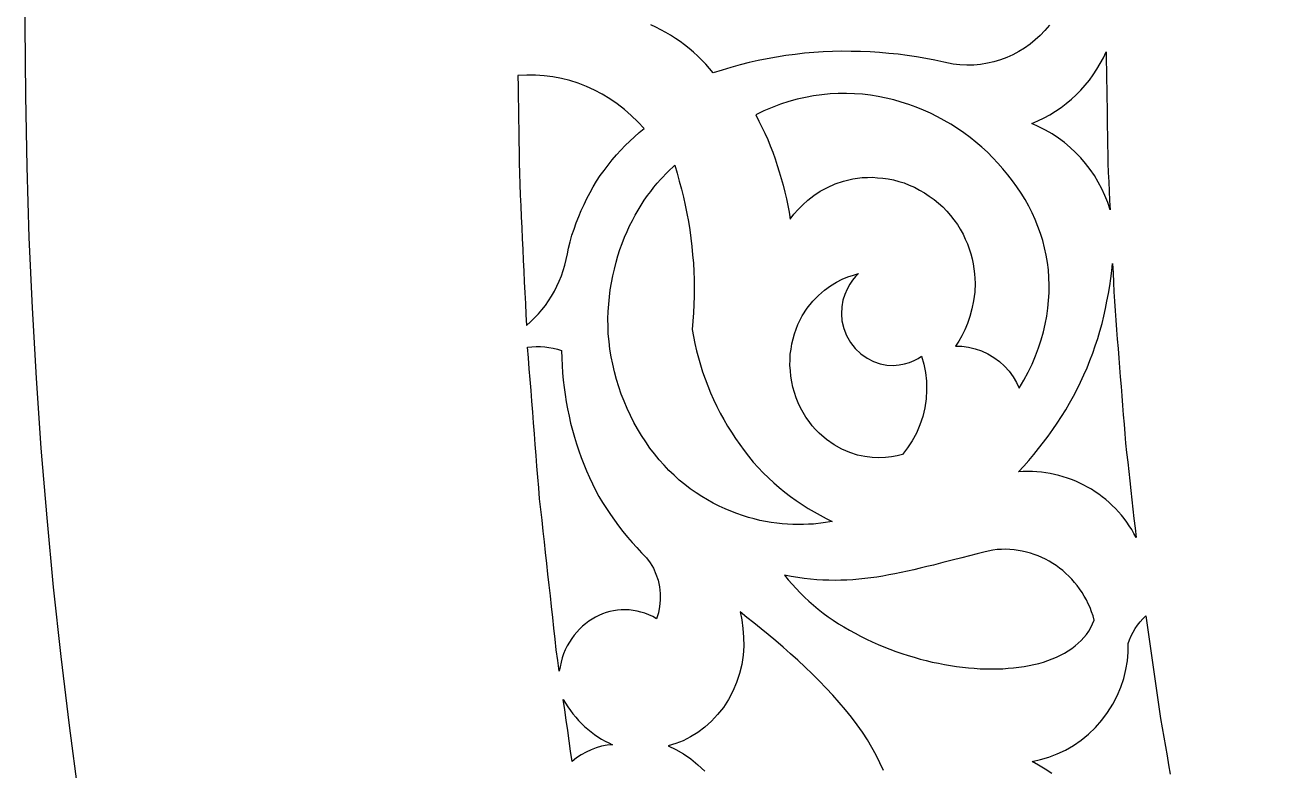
# Model space of a CAD drawing. Extents: x -1903 to -234, y -575 to 545.
# Drawn here: x -1902.9 to -1776.1, y -90.7 to -14.8 of the extents above; entities that cross this region are included whole.
import ezdxf

# ---------------------------------------------------------------- set-up
doc = ezdxf.new("R2010")
doc.units = 0
doc.layers.add('LAYER_1', color=18, linetype='CONTINUOUS')

msp = doc.modelspace()

# ---------------------------------------------------------------- linework, layer by layer
at = {"layer": 'LAYER_1'}
msp.add_lwpolyline([(-1342.912552403855, 545.219890420859, 0.4142135623730951), (-1902.912552403855, -14.78010957914103, 0.4142135623730951), (-1342.912552403855, -574.780109579141, 0.4142135623730951), (-782.912552403855, -14.78010957914103, 0.4142135623730951)], format="xyb", close=True, dxfattribs=at)
for points in [[(-1798.650634765625, -14.82161521911621), (-1799.09716796875, -15.35196304321289), (-1799.575073242188, -15.84949970245361), (-1800.082397460938, -16.3133544921875), (-1800.6171875, -16.74246025085449), (-1801.177368164062, -17.13581085205078), (-1801.761108398438, -17.49229049682617), (-1802.366333007812, -17.81084632873535), (-1802.991088867188, -18.09040451049805), (-1803.633422851562, -18.32978439331055), (-1804.291381835938, -18.52787208557129), (-1804.962890625, -18.68353843688965), (-1805.646118164062, -18.79563522338867), (-1806.3388671875, -18.86283111572266), (-1807.039428710938, -18.88403511047363), (-1807.74560546875, -18.85806846618652), (-1808.45556640625, -18.78364753723145), (-1809.377075195312, -18.5785083770752), (-1810.298583984375, -18.37261772155762), (-1811.231811523438, -18.20403480529785), (-1812.164916992188, -18.03475379943848), (-1813.107421875, -17.90410423278809), (-1814.049926757812, -17.77281951904297), (-1814.99951171875, -17.68116188049316), (-1815.948974609375, -17.58920097351074), (-1816.902954101562, -17.53761291503906), (-1817.857055664062, -17.48588371276855), (-1818.813110351562, -17.47528648376465), (-1819.769165039062, -17.46462440490723), (-1820.724853515625, -17.49567794799805), (-1821.680541992188, -17.52674674987793), (-1822.63330078125, -17.59976196289062), (-1823.586059570312, -17.67304420471191), (-1824.533325195312, -17.78822898864746), (-1825.480712890625, -17.90384674072266), (-1826.420166015625, -18.06113052368164), (-1827.359619140625, -18.21909332275391), (-1828.288818359375, -18.41829109191895), (-1829.218139648438, -18.61831855773926), (-1830.134765625, -18.85894775390625), (-1831.051513671875, -19.1004581451416), (-1831.953491210938, -19.38182258605957), (-1832.85546875, -19.66419792175293), (-1833.234619140625, -19.22316741943359), (-1833.613647460938, -18.78155136108398), (-1834.023193359375, -18.36615371704102), (-1834.432739257812, -17.95016098022461), (-1834.8701171875, -17.56394386291504), (-1835.307495117188, -17.17695236206055), (-1835.76953125, -16.82306480407715), (-1836.231567382812, -16.46860885620117), (-1836.71484375, -16.14979553222656), (-1837.197998046875, -15.83045291900635), (-1837.698608398438, -15.54905414581299), (-1838.19921875, -15.26718139648438), (-1838.713134765625, -15.02484893798828), (-1839.22705078125, -14.78210926055908)], [(-1815.539428710938, -90.69689178466797), (-1815.895751953125, -89.91844940185547), (-1816.28125, -89.13851928710938), (-1816.704956054688, -88.35975646972656), (-1817.170654296875, -87.58390808105469), (-1817.675659179688, -86.81168365478516), (-1818.217041015625, -86.0440673828125), (-1818.7919921875, -85.2816390991211), (-1819.3974609375, -84.52525329589844), (-1820.03076171875, -83.77589416503906), (-1820.688842773438, -83.03428649902344), (-1821.368896484375, -82.30137634277344), (-1822.067993164062, -81.5782241821289), (-1822.783325195312, -80.86554718017578), (-1823.511962890625, -80.16446685791016), (-1824.250854492188, -79.47602081298828), (-1824.999389648438, -78.80948638916016), (-1825.748291015625, -78.14094543457031), (-1826.500122070312, -77.50601196289062), (-1827.252197265625, -76.869140625), (-1827.99560546875, -76.27017211914062), (-1828.724243164062, -75.66748809814453), (-1829.427368164062, -75.1065902709961), (-1830.130737304688, -74.54412078857422), (-1829.959106445312, -75.37022399902344), (-1829.844848632812, -76.23319244384766), (-1829.768188476562, -77.12393951416016), (-1829.758422851562, -78.03791809082031), (-1829.822265625, -78.96695709228516), (-1829.963256835938, -79.90119171142578), (-1830.183349609375, -80.83025360107422), (-1830.482666015625, -81.74301147460938), (-1830.859497070312, -82.6282958984375), (-1831.310180664062, -83.4751968383789), (-1831.829345703125, -84.27376556396484), (-1832.409912109375, -85.01506042480469), (-1833.043701171875, -85.6915512084961), (-1833.721313476562, -86.29750061035156), (-1834.43310546875, -86.82916259765625), (-1835.169311523438, -87.28429412841797), (-1835.92041015625, -87.6628189086914), (-1836.677368164062, -87.966064453125), (-1837.432006835938, -88.19678497314453), (-1836.651000976562, -88.56671905517578), (-1835.8818359375, -89.00950622558594), (-1835.1328125, -89.5250015258789), (-1834.412963867188, -90.11155700683594), (-1833.731079101562, -90.7660140991211)], [(-1798.406494140625, -90.99962615966797), (-1799.06494140625, -90.57453918457031), (-1799.740600585938, -90.17193603515625), (-1800.416381835938, -89.76805114746094), (-1799.56591796875, -89.58905029296875), (-1798.71044921875, -89.33928680419922), (-1797.858276367188, -89.0161361694336), (-1797.018188476562, -88.61861419677734), (-1796.199829101562, -88.14678192138672), (-1795.412719726562, -87.60262298583984), (-1794.666381835938, -86.98946380615234), (-1793.969848632812, -86.31234741210938), (-1793.314697265625, -85.57511138916016), (-1792.720336914062, -84.78731536865234), (-1792.195434570312, -83.9580078125), (-1791.744384765625, -83.09664916992188), (-1791.3701171875, -82.21300506591797), (-1791.07373046875, -81.31655883789062), (-1790.854614257812, -80.41683197021484), (-1790.710815429688, -79.52246856689453), (-1790.639038085938, -78.64155578613281), (-1790.635131835938, -77.781005859375), (-1790.48974609375, -77.38057708740234), (-1790.320190429688, -76.99163055419922), (-1790.127075195312, -76.61522674560547), (-1789.911010742188, -76.25243377685547), (-1789.672729492188, -75.90420532226562), (-1789.412963867188, -75.57158660888672), (-1789.13232421875, -75.25544738769531), (-1788.831665039062, -74.95679473876953), (-1788.696166992188, -75.90727996826172), (-1788.560791015625, -76.85767364501953), (-1788.425415039062, -77.80806732177734), (-1788.2900390625, -78.75855255126953), (-1788.154663085938, -79.70894622802734), (-1788.019287109375, -80.659423828125), (-1787.883911132812, -81.60981750488281), (-1787.74853515625, -82.56029510498047), (-1787.613159179688, -83.51068878173828), (-1787.477783203125, -84.4610824584961), (-1787.335083007812, -85.410400390625), (-1787.169921875, -86.3560791015625), (-1787.004760742188, -87.30183410644531), (-1786.839599609375, -88.24751281738281), (-1786.674438476562, -89.19327545166016), (-1786.50927734375, -90.13895416259766), (-1786.344116210938, -91.08462524414062)]]:
    msp.add_lwpolyline(points, dxfattribs=at)
for points in [[(-1792.469604492188, -33.60074615478516), (-1792.707641601562, -32.8668098449707), (-1792.987670898438, -32.1513786315918), (-1793.308471679688, -31.45565795898438), (-1793.668579101562, -30.78087997436523), (-1794.066772460938, -30.12855339050293), (-1794.501708984375, -29.49995040893555), (-1794.969116210938, -28.89628601074219), (-1795.454956054688, -28.3187313079834), (-1795.974365234375, -27.76916313171387), (-1796.526000976562, -27.2490406036377), (-1797.108642578125, -26.75994110107422), (-1797.72119140625, -26.30320739746094), (-1798.362060546875, -25.88055419921875), (-1799.030151367188, -25.49346351623535), (-1799.72412109375, -25.14353179931641), (-1800.442749023438, -24.8323802947998), (-1799.810424804688, -24.5592098236084), (-1799.195434570312, -24.25720024108887), (-1798.598388671875, -23.9272289276123), (-1798.020385742188, -23.57041358947754), (-1797.462158203125, -23.1875171661377), (-1796.924560546875, -22.77971458435059), (-1796.408447265625, -22.34782409667969), (-1795.914672851562, -21.89273834228516), (-1795.444213867188, -21.4154167175293), (-1794.997680664062, -20.91672325134277), (-1794.576171875, -20.39750480651855), (-1794.180419921875, -19.85867881774902), (-1793.811401367188, -19.30106353759766), (-1793.469848632812, -18.72554779052734), (-1793.15673828125, -18.13283920288086), (-1792.872802734375, -17.52379608154297), (-1792.857666015625, -18.46976280212402), (-1792.842651367188, -19.41572761535645), (-1792.827514648438, -20.36169242858887), (-1792.8125, -21.30765533447266), (-1792.797485351562, -22.25370407104492), (-1792.782348632812, -23.19966506958008), (-1792.767333984375, -24.14562797546387), (-1792.752197265625, -25.09158897399902), (-1792.737182617188, -26.03754806518555), (-1792.722045898438, -26.9835090637207), (-1792.70703125, -27.92955207824707), (-1792.692016601562, -28.87550926208496), (-1792.648559570312, -29.8205738067627), (-1792.603759765625, -30.76559638977051), (-1792.55908203125, -31.71061897277832), (-1792.514282226562, -32.65572357177734)], [(-1851.877319335938, -45.37329483032227), (-1851.452758789062, -45.00644302368164), (-1851.046875, -44.61864852905273), (-1850.660034179688, -44.21091461181641), (-1850.292846679688, -43.78413772583008), (-1849.945922851562, -43.33930206298828), (-1849.619506835938, -42.87729263305664), (-1849.314453125, -42.39897537231445), (-1849.031005859375, -41.90530776977539), (-1848.769775390625, -41.39714431762695), (-1848.53125, -40.87542343139648), (-1848.316040039062, -40.34089279174805), (-1848.124633789062, -39.79457092285156), (-1847.957397460938, -39.23727416992188), (-1847.815063476562, -38.66981887817383), (-1847.697998046875, -38.093017578125), (-1847.606811523438, -37.50776290893555), (-1847.423706054688, -36.85702514648438), (-1847.240600585938, -36.20683288574219), (-1847.022094726562, -35.5655632019043), (-1846.8037109375, -34.92481994628906), (-1846.55029296875, -34.2967643737793), (-1846.296997070312, -33.6693000793457), (-1846.009399414062, -33.05780029296875), (-1845.721923828125, -32.44714736938477), (-1845.4013671875, -31.85590744018555), (-1845.080688476562, -31.26547050476074), (-1844.728515625, -30.69769096374512), (-1844.363525390625, -30.13024711608887), (-1843.964965820312, -29.58837509155273), (-1843.566284179688, -29.04726791381836), (-1843.140991210938, -28.53450202941895), (-1842.715698242188, -28.02251052856445), (-1842.265991210938, -27.54117202758789), (-1841.816284179688, -27.06060028076172), (-1841.344970703125, -26.61259460449219), (-1840.87353515625, -26.16542434692383), (-1840.383178710938, -25.75232124328613), (-1839.892822265625, -25.34002113342285), (-1840.532104492188, -24.64573860168457), (-1841.20263671875, -23.99495697021484), (-1841.902465820312, -23.38843727111816), (-1842.62939453125, -22.82697486877441), (-1843.381591796875, -22.31148719787598), (-1844.156860351562, -21.84282302856445), (-1844.953247070312, -21.4218635559082), (-1845.768798828125, -21.04969596862793), (-1846.601440429688, -20.7271556854248), (-1847.449096679688, -20.45528221130371), (-1848.309814453125, -20.23504447937012), (-1849.181518554688, -20.0675220489502), (-1850.062133789062, -19.95371627807617), (-1850.949829101562, -19.89473724365234), (-1851.84228515625, -19.89161491394043), (-1852.73779296875, -19.94548225402832), (-1852.72021484375, -21.05164527893066), (-1852.702758789062, -22.15780639648438), (-1852.685302734375, -23.26406478881836), (-1852.667724609375, -24.3702278137207), (-1852.650268554688, -25.47638893127441), (-1852.632690429688, -26.58255004882812), (-1852.615234375, -27.68880462646484), (-1852.59765625, -28.79496574401855), (-1852.580200195312, -29.90112495422363), (-1852.55615234375, -31.007080078125), (-1852.50390625, -32.11224365234375), (-1852.45166015625, -33.21730804443359), (-1852.399536132812, -34.32237243652344), (-1852.347290039062, -35.42753601074219), (-1852.295043945312, -36.53260040283203), (-1852.242797851562, -37.63766479492188), (-1852.190551757812, -38.74272918701172), (-1852.138427734375, -39.84788513183594), (-1852.086181640625, -40.95294952392578), (-1852.033935546875, -42.05801391601562), (-1851.981689453125, -43.1630744934082), (-1851.929443359375, -44.26823425292969)], [(-1801.736450195312, -51.78421401977539), (-1801.246704101562, -50.95833969116211), (-1800.80322265625, -50.1337776184082), (-1800.405029296875, -49.31101989746094), (-1800.05126953125, -48.49037933349609), (-1799.741333007812, -47.67243957519531), (-1799.47412109375, -46.85760498046875), (-1799.249145507812, -46.04629135131836), (-1799.0654296875, -45.23899078369141), (-1798.922119140625, -44.43603515625), (-1798.818481445312, -43.63801574707031), (-1798.734497070312, -42.84415054321289), (-1798.683227539062, -42.05574798583984), (-1798.669189453125, -41.27358627319336), (-1798.691772460938, -40.49828720092773), (-1798.750244140625, -39.7302131652832), (-1798.843505859375, -38.96990966796875), (-1798.971069335938, -38.21785354614258), (-1799.131958007812, -37.4745979309082), (-1799.325317382812, -36.74055099487305), (-1799.550537109375, -36.01637649536133), (-1799.806762695312, -35.30258178710938), (-1800.093139648438, -34.59976577758789), (-1800.408935546875, -33.90829086303711), (-1800.753295898438, -33.22894287109375), (-1801.12548828125, -32.56227493286133), (-1801.524658203125, -31.90875816345215), (-1801.949951171875, -31.26905250549316), (-1802.400634765625, -30.64382362365723), (-1802.8759765625, -30.03375625610352), (-1803.375, -29.43927955627441), (-1803.88427734375, -28.86087226867676), (-1804.410278320312, -28.29931259155273), (-1804.958374023438, -27.75542640686035), (-1805.527465820312, -27.23004722595215), (-1806.116943359375, -26.72375297546387), (-1806.725952148438, -26.23722839355469), (-1807.353637695312, -25.77142524719238), (-1807.99951171875, -25.32687759399414), (-1808.662475585938, -24.90430068969727), (-1809.341918945312, -24.50468826293945), (-1810.036865234375, -24.12860870361328), (-1810.746826171875, -23.77699089050293), (-1811.470825195312, -23.45051193237305), (-1812.208129882812, -23.15012741088867), (-1812.957885742188, -22.87653541564941), (-1813.719360351562, -22.6306266784668), (-1814.491821289062, -22.41321182250977), (-1815.2744140625, -22.22520065307617), (-1816.06640625, -22.06742477416992), (-1816.866943359375, -21.94072532653809), (-1817.675170898438, -21.84613037109375), (-1818.490600585938, -21.78441429138184), (-1819.312133789062, -21.75644493103027), (-1820.13916015625, -21.76327896118164), (-1820.970825195312, -21.80571174621582), (-1821.806396484375, -21.88472366333008), (-1822.644897460938, -22.00130844116211), (-1823.48583984375, -22.15628051757812), (-1824.328247070312, -22.35064125061035), (-1825.17138671875, -22.58539772033691), (-1826.014526367188, -22.86147308349609), (-1826.856689453125, -23.17988395690918), (-1827.697387695312, -23.54146766662598), (-1828.535522460938, -23.9472484588623), (-1828.216186523438, -24.56553840637207), (-1827.896850585938, -25.18294143676758), (-1827.606323242188, -25.81863784790039), (-1827.315795898438, -26.45359420776367), (-1827.055541992188, -27.10453987121582), (-1826.79541015625, -27.75480842590332), (-1826.566528320312, -28.41887855529785), (-1826.337768554688, -29.08225440979004), (-1826.141479492188, -29.75698661804199), (-1825.930419921875, -30.43073272705078), (-1825.745483398438, -31.11309432983398), (-1825.560668945312, -31.79502105712891), (-1825.4091796875, -32.48325729370117), (-1825.2578125, -33.17106246948242), (-1825.140014648438, -33.86274719238281), (-1825.022216796875, -34.55410003662109), (-1824.65087890625, -34.06529998779297), (-1824.230102539062, -33.5750732421875), (-1823.75537109375, -33.08835220336914), (-1823.222534179688, -32.61152648925781), (-1822.6279296875, -32.15213394165039), (-1821.968505859375, -31.71878433227539), (-1821.242065429688, -31.32168006896973), (-1820.4482421875, -30.97205543518066), (-1819.588012695312, -30.68216705322266), (-1818.665283203125, -30.4648323059082), (-1817.686157226562, -30.33297920227051), (-1817.173095703125, -30.3159065246582), (-1816.659912109375, -30.2988338470459), (-1816.129516601562, -30.33600997924805), (-1815.59912109375, -30.37315368652344), (-1815.05908203125, -30.46897125244141), (-1814.519165039062, -30.56444549560547), (-1813.978515625, -30.72145080566406), (-1813.437866210938, -30.87797355651855), (-1812.906372070312, -31.0967960357666), (-1812.375, -31.31509780883789), (-1811.862915039062, -31.5942325592041), (-1811.35107421875, -31.87273788452148), (-1810.868530273438, -32.20847702026367), (-1810.386108398438, -32.54351425170898), (-1809.942260742188, -32.93006134033203), (-1809.49853515625, -33.31587219238281), (-1809.101196289062, -33.7455940246582), (-1808.703979492188, -34.17459869384766), (-1808.359008789062, -34.63864135742188), (-1808.014038085938, -35.10202407836914), (-1807.725219726562, -35.59080123901367), (-1807.436401367188, -36.07900619506836), (-1807.205200195312, -36.58293914794922), (-1806.97412109375, -37.0864143371582), (-1806.80029296875, -37.59607696533203), (-1806.626342773438, -38.10549163818359), (-1806.50732421875, -38.61269760131836), (-1806.388427734375, -39.11960601806641), (-1806.2529296875, -40.1141242980957), (-1806.210571289062, -41.076904296875), (-1806.250610351562, -41.99884796142578), (-1806.362060546875, -42.87302017211914), (-1806.53369140625, -43.69515228271484), (-1806.739624023438, -44.46163558959961), (-1806.979248046875, -45.17246246337891), (-1807.251953125, -45.82865524291992), (-1807.549926757812, -46.43169403076172), (-1807.866333007812, -46.98377227783203), (-1808.195434570312, -47.48765563964844), (-1807.544067382812, -47.50762176513672), (-1806.880493164062, -47.59394073486328), (-1806.214111328125, -47.7496337890625), (-1805.555908203125, -47.97586441040039), (-1804.916625976562, -48.27168655395508), (-1804.307250976562, -48.63368225097656), (-1803.738037109375, -49.05646896362305), (-1803.2177734375, -49.53275680541992), (-1802.75341796875, -50.05358123779297), (-1802.350219726562, -50.60922241210938), (-1802.010986328125, -51.18943786621094)], [(-1820.7431640625, -65.34253692626953), (-1821.684692382812, -65.49474334716797), (-1822.666748046875, -65.60131072998047), (-1823.17724609375, -65.62874603271484), (-1823.687866210938, -65.6562271118164), (-1824.217041015625, -65.65489196777344), (-1824.746215820312, -65.6534423828125), (-1825.292602539062, -65.6199722290039), (-1825.838989257812, -65.58629608154297), (-1826.400756835938, -65.51760864257812), (-1826.962524414062, -65.44853973388672), (-1827.537475585938, -65.34127807617188), (-1828.112426757812, -65.233642578125), (-1828.69775390625, -65.08477020263672), (-1829.283081054688, -64.93541717529297), (-1829.875610351562, -64.74208068847656), (-1830.468139648438, -64.54816436767578), (-1831.064208984375, -64.30783081054688), (-1831.660278320312, -64.06672668457031), (-1832.255737304688, -63.77727508544922), (-1832.851318359375, -63.48704528808594), (-1833.441528320312, -63.14690017700195), (-1834.031860351562, -62.80587768554688), (-1834.612182617188, -62.41419219970703), (-1835.1923828125, -62.02164077758789), (-1835.757446289062, -61.57843780517578), (-1836.3134765625, -61.13335800170898), (-1836.8408203125, -60.63774871826172), (-1837.368286132812, -60.14107894897461), (-1837.868408203125, -59.59628677368164), (-1838.368530273438, -59.0504150390625), (-1838.836181640625, -58.45913696289062), (-1839.303955078125, -57.86689376831055), (-1839.734375, -57.23281478881836), (-1840.164794921875, -56.59780883789062), (-1840.5537109375, -55.92559432983398), (-1840.942626953125, -55.25243759155273), (-1841.2861328125, -54.54737854003906), (-1841.629638671875, -53.84148406982422), (-1841.9248046875, -53.10968399047852), (-1842.219970703125, -52.37708282470703), (-1842.464477539062, -51.62497329711914), (-1842.708984375, -50.87229919433594), (-1842.9013671875, -50.10681533813477), (-1843.09375, -49.34091949462891), (-1843.233642578125, -48.56889724731445), (-1843.373413085938, -47.796630859375), (-1843.4609375, -47.02498245239258), (-1843.547607421875, -46.25320434570312), (-1843.56005859375, -45.48691177368164), (-1843.572387695312, -44.72068786621094), (-1843.536010742188, -43.96740341186523), (-1843.499633789062, -43.21433258056641), (-1843.417114257812, -42.47961044311523), (-1843.334594726562, -41.74513626098633), (-1843.209106445312, -41.03364562988281), (-1843.083618164062, -40.32269287109375), (-1842.918701171875, -39.63858413696289), (-1842.75390625, -38.95509719848633), (-1842.553466796875, -38.30169677734375), (-1842.35302734375, -37.64898300170898), (-1842.120971679688, -37.02880477905273), (-1841.888793945312, -36.40935516357422), (-1841.629150390625, -35.82418441772461), (-1841.369506835938, -35.23976135253906), (-1841.086059570312, -34.69075393676758), (-1840.802734375, -34.14240646362305), (-1840.499389648438, -33.63008499145508), (-1840.196166992188, -33.1184196472168), (-1839.876586914062, -32.6427001953125), (-1839.557006835938, -32.16752624511719), (-1839.224609375, -31.7279052734375), (-1838.89208984375, -31.28888893127441), (-1838.549926757812, -30.88444519042969), (-1838.207763671875, -30.48066520690918), (-1837.491088867188, -29.73990821838379), (-1836.763671875, -29.06443786621094), (-1836.543701171875, -29.87138557434082), (-1836.311645507812, -30.67717552185059), (-1836.099243164062, -31.4957389831543), (-1835.886840820312, -32.31372451782227), (-1835.70849609375, -33.14264678955078), (-1835.530029296875, -33.97110366821289), (-1835.386474609375, -34.80825805664062), (-1835.242919921875, -35.64506149291992), (-1835.134887695312, -36.4881477355957), (-1835.026733398438, -37.33109283447266), (-1834.954345703125, -38.17790603637695), (-1834.882080078125, -39.02460861206055), (-1834.845703125, -39.87284851074219), (-1834.809326171875, -40.72109985351562), (-1834.808837890625, -41.56854629516602), (-1834.808349609375, -42.41603469848633), (-1834.843383789062, -43.26036071777344), (-1834.87841796875, -44.10494232177734), (-1834.948608398438, -44.94388580322266), (-1835.017578125, -45.78312301635742), (-1834.875732421875, -46.50785446166992), (-1834.73388671875, -47.23233795166016), (-1834.5537109375, -47.95638275146484), (-1834.373413085938, -48.6800651550293), (-1834.154418945312, -49.39971542358398), (-1833.935424804688, -50.11888885498047), (-1833.677612304688, -50.83019638061523), (-1833.419799804688, -51.54090881347656), (-1833.12353515625, -52.23995208740234), (-1832.8271484375, -52.93820190429688), (-1832.493041992188, -53.62102890014648), (-1832.159057617188, -54.30295944213867), (-1831.788208007812, -54.96575927734375), (-1831.41748046875, -55.62757873535156), (-1831.011474609375, -56.26653289794922), (-1830.60546875, -56.90460968017578), (-1830.166137695312, -57.51643753051758), (-1829.726806640625, -58.12723541259766), (-1829.256225585938, -58.70873641967773), (-1828.78564453125, -59.28916168212891), (-1828.286254882812, -59.83750152587891), (-1827.786865234375, -60.38483428955078), (-1827.251098632812, -60.89665603637695), (-1826.708251953125, -61.40669631958008), (-1826.14306640625, -61.88047409057617), (-1825.578125, -62.35315704345703), (-1824.994140625, -62.78791427612305), (-1824.41015625, -63.2216911315918), (-1823.810424804688, -63.61637878417969), (-1823.210693359375, -64.01004028320312), (-1822.598388671875, -64.36412811279297), (-1821.986206054688, -64.71715545654297), (-1821.364624023438, -65.03034210205078)], [(-1789.828002929688, -66.97372436523438), (-1790.04248046875, -66.56732940673828), (-1790.271362304688, -66.17143249511719), (-1790.514282226562, -65.78612518310547), (-1790.770751953125, -65.41166687011719), (-1791.040405273438, -65.04833221435547), (-1791.32275390625, -64.69613647460938), (-1791.617553710938, -64.35552215576172), (-1791.924194335938, -64.02651977539062), (-1792.242431640625, -63.70948791503906), (-1792.571655273438, -63.40454864501953), (-1792.91162109375, -63.11207962036133), (-1793.261840820312, -62.83220291137695), (-1793.621948242188, -62.56513214111328), (-1793.991577148438, -62.31125259399414), (-1794.3701171875, -62.07061386108398), (-1794.75732421875, -61.84360885620117), (-1795.152587890625, -61.63046646118164), (-1795.555786132812, -61.43141937255859), (-1795.96630859375, -61.24678039550781), (-1796.383666992188, -61.0767936706543), (-1796.8076171875, -60.92161178588867), (-1797.237548828125, -60.78165054321289), (-1797.67333984375, -60.65715408325195), (-1798.1142578125, -60.54829025268555), (-1798.56005859375, -60.45547866821289), (-1799.01025390625, -60.37897872924805), (-1799.464477539062, -60.31896209716797), (-1799.922119140625, -60.27586364746094), (-1800.383056640625, -60.24994277954102), (-1800.8466796875, -60.24138641357422), (-1801.312622070312, -60.25062561035156), (-1801.780517578125, -60.27785491943359), (-1801.259033203125, -59.69911575317383), (-1800.737548828125, -59.12178039550781), (-1800.24072265625, -58.51616668701172), (-1799.741943359375, -57.91165542602539), (-1799.253784179688, -57.27886199951172), (-1798.765380859375, -56.64743041992188), (-1798.305419921875, -55.99097442626953), (-1797.845458984375, -55.33587646484375), (-1797.415893554688, -54.6577262878418), (-1796.986206054688, -53.98091506958008), (-1796.588989257812, -53.28322219848633), (-1796.191528320312, -52.58683395385742), (-1795.828369140625, -51.87192535400391), (-1795.464965820312, -51.15827178955078), (-1795.13720703125, -50.42848587036133), (-1794.809448242188, -49.69988250732422), (-1794.518432617188, -48.9576530456543), (-1794.227294921875, -48.21652603149414), (-1793.973876953125, -47.46437835693359), (-1793.720458984375, -46.71324157714844), (-1793.505493164062, -45.95373153686523), (-1793.290405273438, -45.19511795043945), (-1793.114013671875, -44.43073654174805), (-1792.937744140625, -43.66713714599609), (-1792.79443359375, -42.90013122558594), (-1792.633178710938, -42.13257217407227), (-1792.510498046875, -41.36441421508789), (-1792.387939453125, -40.59687805175781), (-1792.303466796875, -39.83116149902344), (-1792.219116210938, -39.06593704223633), (-1792.17333984375, -40.03091049194336), (-1792.12744140625, -40.99596786499023), (-1792.081665039062, -41.96094131469727), (-1792.035888671875, -42.9259147644043), (-1791.96337890625, -43.88919830322266), (-1791.887329101562, -44.85234832763672), (-1791.811157226562, -45.81541061401367), (-1791.735107421875, -46.77847290039062), (-1791.659057617188, -47.74152755737305), (-1791.5830078125, -48.70467376708984), (-1791.506958007812, -49.66772842407227), (-1791.430908203125, -50.63078689575195), (-1791.354736328125, -51.59392547607422), (-1791.278686523438, -52.55698013305664), (-1791.20263671875, -53.52003479003906), (-1791.126586914062, -54.48308563232422), (-1791.050537109375, -55.44622039794922), (-1790.974487304688, -56.40927124023438), (-1790.890747070312, -57.37160491943359), (-1790.784545898438, -58.3317985534668), (-1790.67822265625, -59.29207229614258), (-1790.571899414062, -60.25226211547852), (-1790.465698242188, -61.21244812011719), (-1790.359375, -62.17263793945312), (-1790.253173828125, -63.13290786743164), (-1790.146850585938, -64.09309387207031), (-1790.04052734375, -65.05327606201172), (-1789.934326171875, -66.01354217529297)], [(-1813.592895507812, -58.53810501098633), (-1814.132934570312, -58.67045211791992), (-1814.712768554688, -58.77354431152344), (-1815.332641601562, -58.84062194824219), (-1815.992065429688, -58.86352920532227), (-1816.689453125, -58.83366775512695), (-1817.421508789062, -58.74142074584961), (-1818.18310546875, -58.57701873779297), (-1818.966796875, -58.33032608032227), (-1819.76318359375, -57.9921989440918), (-1820.559814453125, -57.55424499511719), (-1821.342041015625, -57.01083755493164), (-1822.09326171875, -56.35879135131836), (-1822.444213867188, -55.97943496704102), (-1822.795166015625, -55.59944534301758), (-1823.1123046875, -55.16914367675781), (-1823.429443359375, -54.73830795288086), (-1823.70361328125, -54.26253128051758), (-1823.977905273438, -53.78618240356445), (-1824.201416015625, -53.27253341674805), (-1824.424926757812, -52.75848388671875), (-1824.591430664062, -52.21682357788086), (-1824.757934570312, -51.67487716674805), (-1824.863403320312, -51.11651611328125), (-1824.96875, -50.55801010131836), (-1825.011596679688, -49.99497222900391), (-1825.054443359375, -49.43193054199219), (-1825.03564453125, -48.87615585327148), (-1825.016723632812, -48.32051849365234), (-1824.939697265625, -47.78289794921875), (-1824.862670898438, -47.24553298950195), (-1824.732666015625, -46.73555755615234), (-1824.602661132812, -46.2258415222168), (-1824.250366210938, -45.27627563476562), (-1823.80126953125, -44.40587615966797), (-1823.287109375, -43.62176513671875), (-1822.72998046875, -42.92682647705078), (-1822.144165039062, -42.31991577148438), (-1821.542114257812, -41.79771423339844), (-1820.9345703125, -41.35513305664062), (-1820.330322265625, -40.98572158813477), (-1819.736328125, -40.68265914916992), (-1819.157958984375, -40.43890762329102), (-1818.598999023438, -40.2475471496582), (-1818.062255859375, -40.10209655761719), (-1818.37158203125, -40.4113655090332), (-1818.675903320312, -40.7733039855957), (-1818.967407226562, -41.19275283813477), (-1819.235717773438, -41.6733512878418), (-1819.469116210938, -42.2167854309082), (-1819.6533203125, -42.82186889648438), (-1819.7734375, -43.48330688476562), (-1819.814086914062, -44.19118118286133), (-1819.757080078125, -44.92976760864258), (-1819.577514648438, -45.67769241333008), (-1819.289672851562, -46.41204071044922), (-1818.89599609375, -47.10685729980469), (-1818.406005859375, -47.73716354370117), (-1817.836059570312, -48.28203201293945), (-1817.207275390625, -48.72630310058594), (-1816.542846679688, -49.0627326965332), (-1815.866088867188, -49.29091644287109), (-1815.197875976562, -49.41723251342773), (-1814.555053710938, -49.45232009887695), (-1813.9501953125, -49.40945053100586), (-1813.391357421875, -49.30299377441406), (-1812.882568359375, -49.14692687988281), (-1812.42529296875, -48.953857421875), (-1812.018310546875, -48.73472595214844), (-1811.659057617188, -48.49863052368164), (-1811.425903320312, -49.32567596435547), (-1811.258422851562, -50.18486022949219), (-1811.161865234375, -51.06831359863281), (-1811.140258789062, -51.96696853637695), (-1811.196166992188, -52.87113952636719), (-1811.330078125, -53.77081680297852), (-1811.541015625, -54.65554046630859), (-1811.825927734375, -55.51543807983398), (-1812.18017578125, -56.34128189086914), (-1812.59765625, -57.12477874755859), (-1813.0712890625, -57.85891723632812)], [(-1838.63037109375, -75.24394989013672), (-1839.020874023438, -75.0307388305664), (-1839.41552734375, -74.84687805175781), (-1839.813232421875, -74.69184112548828), (-1840.213256835938, -74.56510925292969), (-1840.614501953125, -74.46634674072266), (-1841.016235351562, -74.39492797851562), (-1841.417358398438, -74.35043334960938), (-1841.817138671875, -74.33253479003906), (-1842.214477539062, -74.34060668945312), (-1842.608520507812, -74.37422943115234), (-1842.998413085938, -74.43297576904297), (-1843.383056640625, -74.51641082763672), (-1843.76171875, -74.62390899658203), (-1844.133422851562, -74.75523376464844), (-1844.497314453125, -74.90966033935547), (-1844.852294921875, -75.0869369506836), (-1845.197509765625, -75.28643035888672), (-1845.532104492188, -75.50777435302734), (-1845.855224609375, -75.7503433227539), (-1846.165771484375, -76.01375579833984), (-1846.463012695312, -76.2974624633789), (-1846.745849609375, -76.60099029541016), (-1847.013549804688, -76.92376708984375), (-1847.265014648438, -77.26531219482422), (-1847.49951171875, -77.6251449584961), (-1847.716064453125, -78.0025634765625), (-1847.91357421875, -78.39726257324219), (-1848.085083007812, -78.8077392578125), (-1848.229614257812, -79.23358917236328), (-1848.35205078125, -79.67481231689453), (-1848.451293945312, -80.13087463378906), (-1848.526611328125, -80.60124206542969), (-1848.682373046875, -79.50662994384766), (-1848.829345703125, -78.41082000732422), (-1848.95068359375, -77.311767578125), (-1849.072021484375, -76.21271514892578), (-1849.193359375, -75.11375427246094), (-1849.314819335938, -74.01470947265625), (-1849.436157226562, -72.91565704345703), (-1849.557495117188, -71.81660461425781), (-1849.678833007812, -70.71764373779297), (-1849.800170898438, -69.61859893798828), (-1849.921508789062, -68.51954650878906), (-1850.042846679688, -67.42059326171875), (-1850.164184570312, -66.32154083251953), (-1850.285522460938, -65.22248840332031), (-1850.406860351562, -64.12344360351562), (-1850.528198242188, -63.02448272705078), (-1850.622924804688, -61.92292022705078), (-1850.709594726562, -60.82059097290039), (-1850.796264648438, -59.71826171875), (-1850.882934570312, -58.61603164672852), (-1850.969604492188, -57.51370239257812), (-1851.056274414062, -56.411376953125), (-1851.142944335938, -55.30904769897461), (-1851.229614257812, -54.20681762695312), (-1851.316284179688, -53.10448837280273), (-1851.402954101562, -52.00216293334961), (-1851.489501953125, -50.89983749389648), (-1851.576171875, -49.79760360717773), (-1851.662841796875, -48.69527816772461), (-1851.74951171875, -47.59295272827148), (-1851.318359375, -47.54469299316406), (-1850.884643554688, -47.52276229858398), (-1850.449584960938, -47.52725601196289), (-1850.013916015625, -47.55835723876953), (-1849.578857421875, -47.61597442626953), (-1849.145385742188, -47.70038604736328), (-1848.71435546875, -47.81150436401367), (-1848.286987304688, -47.94961547851562), (-1848.271850585938, -48.70153045654297), (-1848.239379882812, -49.45153427124023), (-1848.189575195312, -50.19916915893555), (-1848.122802734375, -50.94390106201172), (-1848.038940429688, -51.6855583190918), (-1847.938354492188, -52.42351531982422), (-1847.821166992188, -53.15750885009766), (-1847.687255859375, -53.88700485229492), (-1847.537109375, -54.61175155639648), (-1847.37060546875, -55.33121109008789), (-1847.18798828125, -56.04504013061523), (-1846.989501953125, -56.75289535522461), (-1846.775024414062, -57.454345703125), (-1846.544799804688, -58.14895629882812), (-1846.299072265625, -58.83638381958008), (-1846.037841796875, -59.51620864868164), (-1845.761352539062, -60.18809127807617), (-1845.469604492188, -60.85151672363281), (-1845.162841796875, -61.50624465942383), (-1844.841186523438, -62.15186309814453), (-1844.486206054688, -62.78630065917969), (-1844.114624023438, -63.41059112548828), (-1843.728637695312, -64.02465057373047), (-1843.32861328125, -64.6281509399414), (-1842.914672851562, -65.22061157226562), (-1842.486938476562, -65.80189514160156), (-1842.045532226562, -66.37142181396484), (-1841.590698242188, -66.92889404296875), (-1841.122436523438, -67.47401428222656), (-1840.640869140625, -68.00637817382812), (-1840.146362304688, -68.52561950683594), (-1839.638916015625, -69.03152465820312), (-1839.275024414062, -69.5383529663086), (-1838.95458984375, -70.09628295898438), (-1838.6865234375, -70.69832611083984), (-1838.478271484375, -71.33544921875), (-1838.33544921875, -71.99678802490234), (-1838.261474609375, -72.67021179199219), (-1838.256958007812, -73.34319305419922), (-1838.320068359375, -74.003662109375), (-1838.446655273438, -74.64041900634766)], [(-1794.0849609375, -75.39441680908203), (-1794.207763671875, -74.95809173583984), (-1794.349731445312, -74.53227996826172), (-1794.510498046875, -74.11737060546875), (-1794.689331054688, -73.71356964111328), (-1794.885498046875, -73.32127380371094), (-1795.0986328125, -72.94078826904297), (-1795.328002929688, -72.57234191894531), (-1795.572998046875, -72.21624755859375), (-1795.8291015625, -71.87242889404297), (-1796.09228515625, -71.54060363769531), (-1796.369750976562, -71.22216796875), (-1796.66064453125, -70.91744995117188), (-1796.964477539062, -70.62681579589844), (-1797.28076171875, -70.35050964355469), (-1797.608764648438, -70.08889770507812), (-1797.947998046875, -69.84242248535156), (-1798.297729492188, -69.61136627197266), (-1798.657470703125, -69.39608764648438), (-1799.026489257812, -69.19697570800781), (-1799.404418945312, -69.01431274414062), (-1799.790405273438, -68.8486557006836), (-1800.183837890625, -68.7002182006836), (-1800.584350585938, -68.56940460205078), (-1800.9912109375, -68.45668029785156), (-1801.403686523438, -68.36237335205078), (-1801.821411132812, -68.28687286376953), (-1802.243530273438, -68.23052215576172), (-1802.669555664062, -68.19388580322266), (-1803.098999023438, -68.17730712890625), (-1803.531005859375, -68.18110656738281), (-1803.965209960938, -68.20580291748047), (-1804.40087890625, -68.25172424316406), (-1805.192749023438, -68.4503402709961), (-1805.984741210938, -68.64933013916016), (-1806.776611328125, -68.84867858886719), (-1807.568481445312, -69.04839324951172), (-1808.527221679688, -69.2916259765625), (-1809.485961914062, -69.5353012084961), (-1810.444702148438, -69.77952575683594), (-1811.120361328125, -69.94451141357422), (-1811.7958984375, -70.10966491699219), (-1812.448486328125, -70.25985717773438), (-1813.10107421875, -70.41026306152344), (-1813.735107421875, -70.54347229003906), (-1814.369140625, -70.67693328857422), (-1814.989135742188, -70.79095458984375), (-1815.609130859375, -70.9051742553711), (-1816.219482421875, -70.99777221679688), (-1816.829833984375, -71.09051513671875), (-1817.43505859375, -71.15936279296875), (-1818.040283203125, -71.2282943725586), (-1818.644897460938, -71.2712173461914), (-1819.24951171875, -71.3140640258789), (-1819.85791015625, -71.32866668701172), (-1820.466430664062, -71.34313201904297), (-1821.083129882812, -71.32711029052734), (-1821.699951171875, -71.31086730957031), (-1822.32568359375, -71.27015686035156), (-1822.959106445312, -71.21235656738281), (-1823.60107421875, -71.13670349121094), (-1824.252807617188, -71.04280090332031), (-1824.91552734375, -70.92977905273438), (-1825.590209960938, -70.79721069335938), (-1825.22119140625, -71.2691421508789), (-1824.834228515625, -71.73097229003906), (-1824.43017578125, -72.1824722290039), (-1824.009521484375, -72.62348937988281), (-1823.5732421875, -73.05390167236328), (-1823.121704101562, -73.4734878540039), (-1822.655883789062, -73.88201904296875), (-1822.176147460938, -74.27947235107422), (-1821.683471679688, -74.66564178466797), (-1821.178344726562, -75.04023742675781), (-1820.647827148438, -75.39686584472656), (-1820.112548828125, -75.751953125), (-1819.557006835938, -76.08427429199219), (-1819.001586914062, -76.4156723022461), (-1818.428833007812, -76.72367858886719), (-1817.856079101562, -77.03095245361328), (-1817.268676757812, -77.31421661376953), (-1816.681396484375, -77.59676361083984), (-1816.082153320312, -77.85490417480469), (-1815.48291015625, -78.11226654052734), (-1814.87451171875, -78.34483337402344), (-1814.266235351562, -78.57656860351562), (-1813.651489257812, -78.78314971923828), (-1813.036743164062, -78.98894500732422), (-1812.418212890625, -79.16914367675781), (-1811.7998046875, -79.34861755371094), (-1811.180419921875, -79.50208282470703), (-1810.56103515625, -79.65486907958984), (-1809.943237304688, -79.78125762939453), (-1809.325561523438, -79.90711975097656), (-1808.712158203125, -80.00619506835938), (-1808.098876953125, -80.10472869873047), (-1807.492797851562, -80.17610931396484), (-1806.886596679688, -80.24710083007812), (-1806.290283203125, -80.29058837890625), (-1805.693969726562, -80.33375549316406), (-1805.110107421875, -80.34906768798828), (-1804.526245117188, -80.3641357421875), (-1803.957641601562, -80.35108947753906), (-1803.38916015625, -80.33779907226562), (-1802.838500976562, -80.29595947265625), (-1802.287841796875, -80.2541275024414), (-1801.752319335938, -80.19068908691406), (-1801.227783203125, -80.11275482177734), (-1800.71484375, -80.02023315429688), (-1800.214233398438, -79.91307830810547), (-1799.726806640625, -79.79118347167969), (-1799.2529296875, -79.65460968017578), (-1798.79345703125, -79.5031509399414), (-1798.348999023438, -79.33677673339844), (-1797.920166015625, -79.15544891357422), (-1797.5078125, -78.95905303955078), (-1797.112548828125, -78.74752807617188), (-1796.734985351562, -78.52076721191406), (-1796.375854492188, -78.27870178222656), (-1796.035888671875, -78.02120971679688), (-1795.715698242188, -77.74822998046875), (-1795.415893554688, -77.4596939086914), (-1795.13720703125, -77.15544891357422), (-1794.88037109375, -76.8353500366211), (-1794.646118164062, -76.49931335449219), (-1794.434936523438, -76.14724731445312), (-1794.247680664062, -75.77898406982422)], [(-1843.106323242188, -88.07437133789062), (-1843.668212890625, -88.13255310058594), (-1844.220825195312, -88.23670959472656), (-1844.762084960938, -88.38629150390625), (-1845.289794921875, -88.58026885986328), (-1845.8017578125, -88.81786346435547), (-1846.295654296875, -89.09832763671875), (-1846.769165039062, -89.42076110839844), (-1847.220336914062, -89.78437805175781), (-1847.370483398438, -88.72996520996094), (-1847.520751953125, -87.67565155029297), (-1847.6708984375, -86.62123107910156), (-1847.821044921875, -85.5669174194336), (-1847.971313476562, -84.51249694824219), (-1848.121459960938, -83.45817565917969), (-1847.894287109375, -83.8465805053711), (-1847.653686523438, -84.22362518310547), (-1847.400268554688, -84.58876037597656), (-1847.134155273438, -84.94172668457031), (-1846.85595703125, -85.28207397460938), (-1846.56591796875, -85.6092758178711), (-1846.2646484375, -85.92298889160156), (-1845.952270507812, -86.22286224365234), (-1845.62939453125, -86.50838470458984), (-1845.29638671875, -86.77931213378906), (-1844.953491210938, -87.0350341796875), (-1844.601318359375, -87.27540588378906), (-1844.240112304688, -87.49983978271484), (-1843.870239257812, -87.70809173583984), (-1843.4921875, -87.89967346191406)]]:
    msp.add_lwpolyline(points, close=True, dxfattribs=at)

doc.saveas('drawing.dxf')
